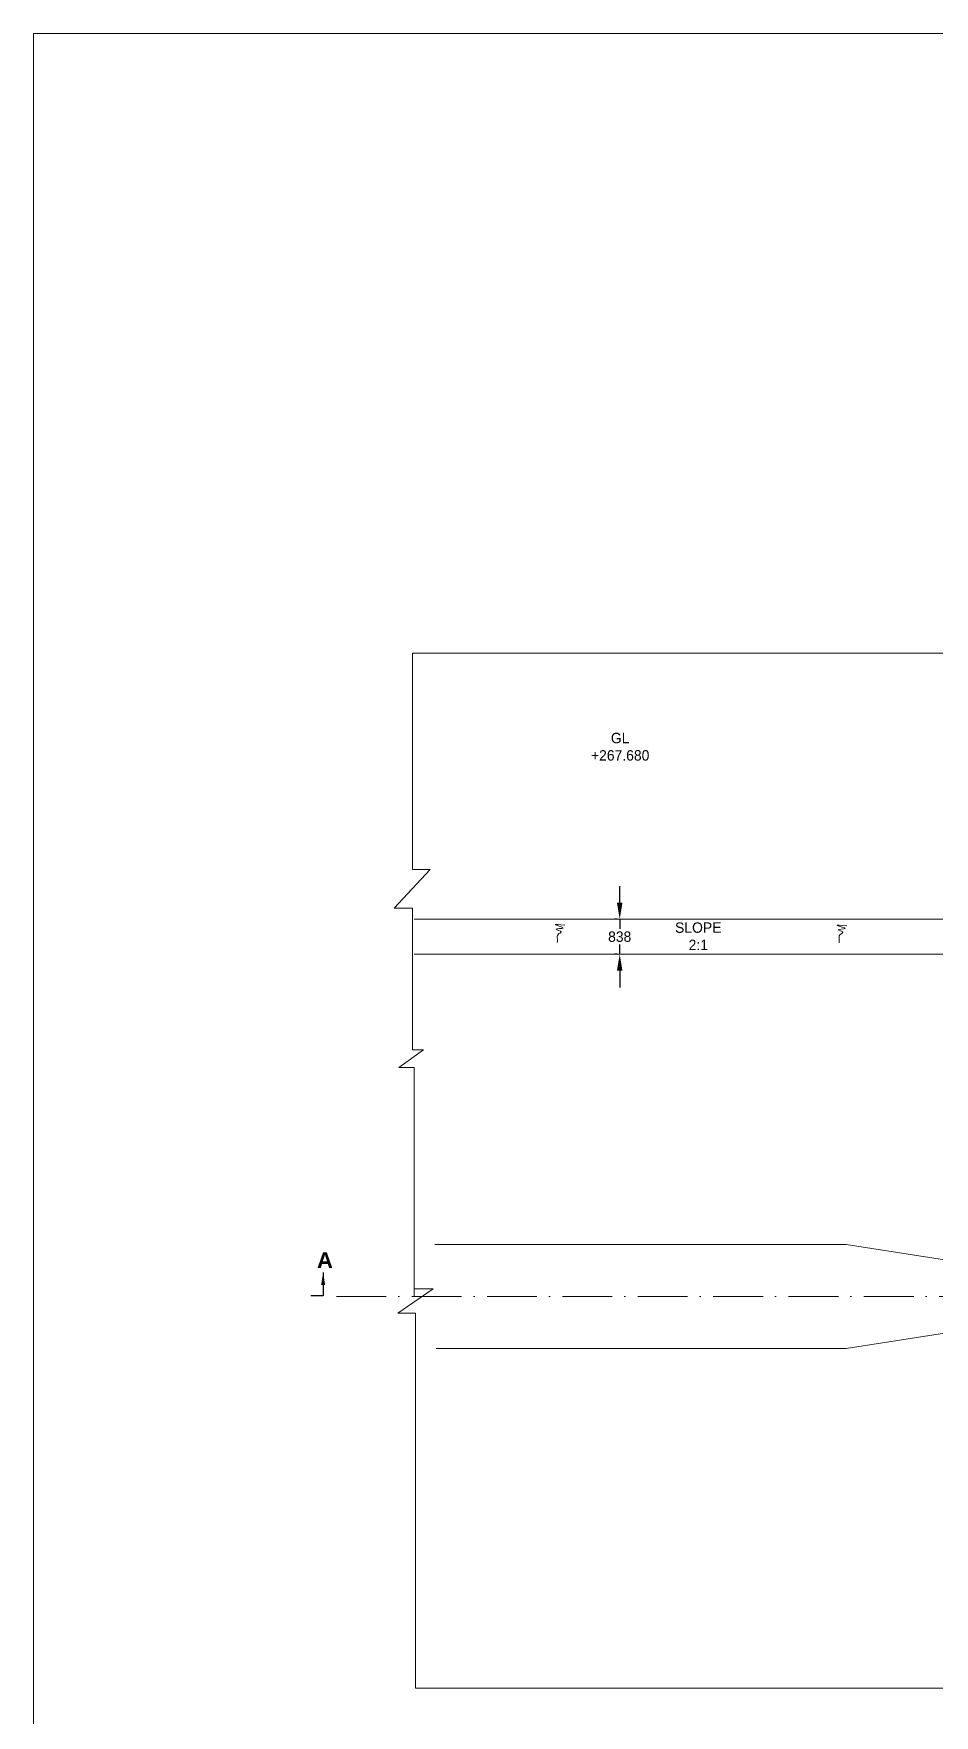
# Model space of a CAD drawing. Header units: millimetres. Extents: x 3428 to 4398, y -353 to 298.
# Drawn here: x 3428.3 to 3644.7, y -106.6 to 297.6 of the extents above; entities that cross this region are included whole.
import ezdxf

# ---------------------------------------------------------------- set-up
doc = ezdxf.new("R2010")
doc.units = ezdxf.units.MM
doc.linetypes.add('ACAD_ISO10W100', pattern=[18, 12, -3, 0, -3])
doc.layers.add('BASIC', color=18, linetype='Continuous')
doc.dimstyles.new('ISO-25', dxfattribs={"dimtxt": 2.5, "dimasz": 4, "dimexe": 1.25, "dimexo": 0.625, "dimtad": 1, "dimtih": 1, "dimtoh": 1, "dimtxsty": 'Standard', "dimcen": 2.5, "dimadec": 0, "dimazin": 0, "dimtfac": 1, "dimtmove": 0, "dimatfit": 3, "dimfxl": 1, "dimarcsym": 0})

# ---------------------------------------------------------------- blocks, each defined once
blk = doc.blocks.new('*D31')
at = {"layer": 'BASIC', "color": 0, "lineweight": -2, "transparency": 16777216}
for p, q in [((3569.09, 88.72), (3569.09, 92.72)), ((3568.47, 84.72), (3567.84, 84.72)), ((3569.09, 84.72), (3569.09, 82.4)), ((3569.09, 76.34), (3569.09, 78.65)), ((3568.47, 76.34), (3567.84, 76.34)), ((3569.09, 72.34), (3569.09, 68.34))]:
    blk.add_line(p, q, dxfattribs=at)
at = {"layer": 'BASIC', "color": 0, "transparency": 16777216}
for points in [[(3568.43, 88.72), (3569.76, 88.72), (3569.09, 84.72)], [(3568.43, 72.34), (3569.76, 72.34), (3569.09, 76.34)]]:
    blk.add_solid(points, dxfattribs=at)
at = {"layer": 'Defpoints', "color": 0, "transparency": 16777216}
for p in [(3569.09, 84.72), (3569.09, 84.72), (3569.09, 76.34)]:
    blk.add_point(p, dxfattribs=at)
at = {"layer": 'BASIC', "color": 0, "lineweight": 13, "transparency": 16777216, "insert": (3569.09, 80.53), "char_height": 2.5, "attachment_point": 5}
blk.add_mtext('838', dxfattribs=at)

msp = doc.modelspace()

# ---------------------------------------------------------------- linework, layer by layer
at = {"color": 0, "lineweight": 13}
for p, q in [((3428.304, -352.74445), (3428.304, 297.62314)), ((3428.304, 297.62314), (4398.02769, 297.62314)), ((3519.32954, 148.67039), (4013.26064, 148.67039)), ((3519.32954, 148.67039), (3519.32954, 96.69658)), ((3523.56435, 96.69658), (3514.92683, 87.37708)), ((3519.32954, 96.69658), (3523.56435, 96.69658)), ((3514.92683, 87.37708), (3519.32954, 87.37708)), ((3519.32954, 87.37708), (3519.32954, 53.33251)), ((3540.94609, 84.71504), (3618.50186, 84.71504)), ((3521.98904, 53.33251), (3516.06304, 49.05753)), ((3519.32954, 53.33251), (3521.98904, 53.33251)), ((3516.06304, 49.05753), (3519.68448, 49.05753)), ((3519.68448, 49.05753), (3519.68448, 18.47498)), ((3519.68448, 18.47498), (3519.68448, -5.97509)), ((3524.24246, -4.11708), (3515.78867, -9.96299)), ((3519.68448, -4.11708), (3524.24246, -4.11708)), ((3515.78867, -9.96299), (3520.01556, -9.96299)), ((3520.01556, -100.13988), (4010.94666, -100.13988))]:
    msp.add_line(p, q, dxfattribs=at)
at = {"layer": 'BASIC', "color": 0, "lineweight": 13}
for p, q in [((3664.09186, 84.71504), (3519.68448, 84.71504)), ((3658.79686, 76.33504), (3519.68448, 76.33504)), ((3623.51196, 6.52504), (3524.68448, 6.52504)), ((3623.51196, 6.52504), (3658.79686, 1.02504)), ((3520.01556, -9.96299), (3520.01556, -100.13988)), ((3623.51196, -18.47724), (3658.79686, -12.97724)), ((3623.51167, -18.47724), (3525.01556, -18.47724))]:
    msp.add_line(p, q, dxfattribs=at)
at = {"layer": 'BASIC', "color": 0, "linetype": 'ACAD_ISO10W100', "lineweight": 13}
msp.add_line((3501.01911, -5.97496), (3658.42135, -5.97614), dxfattribs=at)
at = {"layer": 'BASIC', "color": 0, "lineweight": 13}
for points in [[(3555.91276, 83.32335), (3553.65793, 83.35686), (3555.54338, 82.61178), (3553.84769, 82.32967), (3555.01722, 81.69766), (3554.29064, 81.09383), (3554.12016, 79.96955), (3554.10802, 79.17247)], [(3623.62168, 83.18929), (3621.36685, 83.22281), (3623.2523, 82.47772), (3621.55661, 82.19561), (3622.72614, 81.5636), (3621.99956, 80.95977), (3621.82908, 79.83549), (3621.81695, 79.03841)]]:
    msp.add_spline(points, degree=3, dxfattribs=at)

# ---------------------------------------------------------------- texts
at = {"color": 0, "lineweight": 13}
for s, insert, char_height, width, attachment_point in [('GL\\P+267.680', (3569.20755, 126.19368), 2.5, 19.3321, 5), ('{\\fArial|b1|i0|c0|p34;A}', (3496.38891, 4.67892), 3.75, 5.378143, 1)]:
    msp.add_mtext(s, dxfattribs=dict(at, insert=insert, char_height=char_height, width=width, attachment_point=attachment_point))
at = {"color": 0, "lineweight": 13, "insert": (3587.95904, 83.98192), "char_height": 2.5, "width": 18.3544, "attachment_point": 2, "rotation": 0.1484485}
msp.add_mtext('SLOPE\\P2:1', dxfattribs=at)

# ---------------------------------------------------------------- dimensions: what is measured, and where the dimension line sits
at = {"layer": 'BASIC', "color": 0, "lineweight": 13}
dim = msp.add_linear_dim(base=(3569.09317, 84.71504), p1=(3569.09317, 76.33504), p2=(3569.09317, 84.71504), angle=90, dimstyle='ISO-25', override={"dimlfac": 100}, dxfattribs=at)
dim.commit()
dim.dimension.update_dxf_attribs({"geometry": '*D31', "text_midpoint": (3569.09317, 80.52504)})

# ---------------------------------------------------------------- leaders
at = {"color": 0, "lineweight": 13}
msp.add_leader([(3497.84687, -0.19999), (3497.84687, -5.80465), (3494.87887, -5.80465)], dimstyle='ISO-25', override={"dimasz": 3, "dimjust": 2}, dxfattribs=at)

doc.saveas('drawing.dxf')
